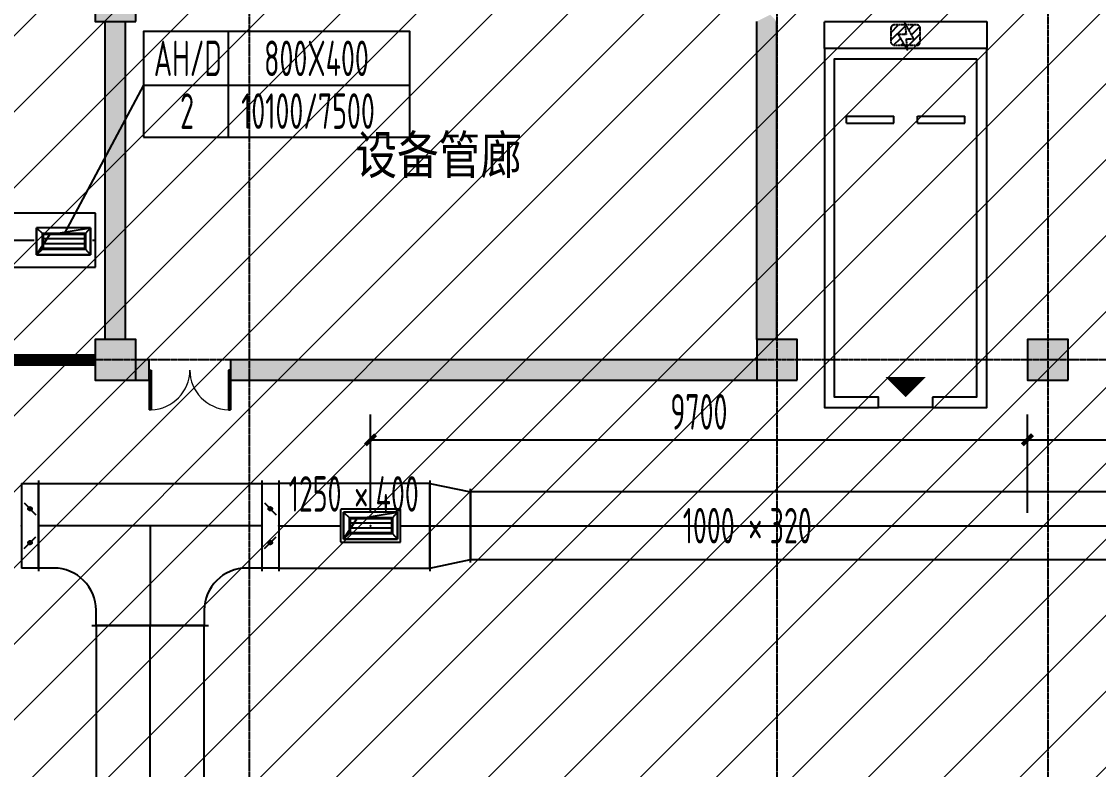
# Model space of a CAD drawing. Extents: x -20827274 to 1300756471, y -549375 to 3431892.
# Drawn here: x -78371 to -62459, y -173860 to -162810 of the extents above; entities that cross this region are included whole.
import ezdxf

# ---------------------------------------------------------------- set-up
doc = ezdxf.new("R2010")
doc.units = 0
doc.header["$LTSCALE"] = 10
for name, pattern in [('CENTER2', [1.125, 0.75, -0.125, 0.125, -0.125]), ('DASH', [0.35, 0.25, -0.1]), ('暖附图底图$0$DASH', [0.35, 0.25, -0.1]), ('暖附图底图$0$DOTE', [2.42, 2, -0.2, 0.02, -0.2])]:
    doc.linetypes.add(name, pattern=pattern)
for name, color, linetype in [('1-zs', 3, 'Continuous'), ('1-暖通标注', 4, 'Continuous'), ('1-标注暖通', 4, 'Continuous'), ('DUCT-排烟中心线', 5, 'CENTER2'), ('DUCT-排烟标注', 3, 'Continuous'), ('DUCT-排烟法兰', 4, 'Continuous'), ('DUCT-排烟管', 2, 'Continuous'), ('DUCT-排烟管立管', 2, 'Continuous'), ('DUCT-排烟管端线', 4, 'Continuous'), ('DUCT-排烟阀门', 7, 'Continuous'), ('DUCT-排风风口', 7, 'Continuous'), ('H-TH_DIM', 3, 'Continuous'), ('Hvac-Hide', 8, 'DASH'), ('PUB_HATCH', 8, 'Continuous'), ('暖附图底图$0$00-停车位', 8, 'Continuous'), ('暖附图底图$0$1-标注暖通', 8, 'Continuous'), ('暖附图底图$0$A-COLUMN', 8, 'Continuous'), ('暖附图底图$0$A-PUB_HATCH', 8, 'Continuous'), ('暖附图底图$0$A-ROOM_NAME', 8, 'Continuous'), ('暖附图底图$0$A-WALL', 8, 'Continuous'), ('暖附图底图$0$car', 8, 'Continuous'), ('暖附图底图$0$DOOR_FIRE', 8, 'Continuous'), ('暖附图底图$0$DOTE', 8, 'Continuous'), ('暖附图底图$0$PUB_HATCH', 8, 'Continuous')]:
    doc.layers.add(name, color=color, linetype=linetype)
doc.layers.add('F-非人防区', color=105, linetype='Continuous', lineweight=15)
doc.layers.add('暖附图底图$0$地下二层$0$A-PUB_HATCH', color=8, linetype='Continuous', lineweight=0)
doc.styles.add('8B2_02', font='tssdeng.shx', dxfattribs={"width": 0.6, "bigfont": 'TSSDCHN.shx'})
doc.styles.add('8B2_02_T3', font='tssdeng.shx', dxfattribs={"width": 0.6, "bigfont": 'TSSDCHN.shx'})
doc.styles.add('暖附图底图$0$8B2_01', font='simhei.ttf', dxfattribs={"width": 0.8})
doc.dimstyles.new('_TCH_ARCH&&150', dxfattribs={"dimtxt": 525, "dimasz": 150, "dimexe": 375, "dimexo": 450, "dimgap": 150, "dimtad": 1, "dimdec": 0, "dimrnd": 50, "dimzin": 0, "dimdsep": 46, "dimtxsty": '8B2_02_T3', "dimblk": 'ARCHTICK', "dimcen": 0.09, "dimclrt": 7, "dimazin": 2, "dimtfac": 1, "dimtdec": 0, "dimtix": 1, "dimtmove": 2, "dimatfit": 3, "dimfxl": 0, "dimtolj": 1, "dimtzin": 0, "dimarcsym": 0})

# ---------------------------------------------------------------- blocks, each defined once
blk = doc.blocks.new('$风口$00000108')
for p, q in [((-250, 135), (-190, 75)), ((-250, -135), (-250, 135)), ((250, 135), (200, 75)), ((250, 135), (250, -135)), ((200, 25), (-190, 25)), ((-250, -135), (-190, -75)), ((200, -25), (-190, -25)), ((200, -75), (250, -135)), ((250, -135), (-250, -135))]:
    blk.add_line(p, q)
at = {"linetype": 'Continuous'}
blk.add_line((250, 135), (-250, 135), dxfattribs=at)
at = {"lineweight": 40}
for p, q in [((-190, 75), (200, 75)), ((-190, -75), (-190, 75)), ((200, 75), (200, -75)), ((-190, -75), (200, -75))]:
    blk.add_line(p, q, dxfattribs=at)
blk = doc.blocks.new('暖附图底图$0$车位2400x5300')
at = {"layer": '暖附图底图$0$00-停车位', "color": 251}
for p, q in [((-875, -1000), (-175, -1000)), ((-875, -1100), (-875, -1000)), ((-875, -1100), (-175, -1100)), ((-175, -1100), (-175, -1000)), ((175, -1000), (875, -1000)), ((175, -1100), (175, -1000)), ((175, -1100), (875, -1100)), ((875, -1100), (875, -1000)), ((400, -5300), (-400, -5300))]:
    blk.add_line(p, q, dxfattribs=at)
blk.add_lwpolyline([(400, -5150), (400, -5300), (1200, -5300), (1200, 0), (-1200, 0), (-1200, -5300), (-400, -5300), (-400, -5150), (-1050, -5150), (-1050, -150), (1050, -150), (1050, -5150), (400, -5150)], dxfattribs=at)
blk.add_lwpolyline([(0, -5150, 0, 600, 0), (0, -4850, 600, 600, 0)], format="xyseb", dxfattribs=at)
blk = doc.blocks.new('暖附图底图$0$A$C2EF10B80')
at = {"layer": '暖附图底图$0$A-PUB_HATCH'}
h = blk.add_hatch(dxfattribs=at)
h.set_pattern_fill('ANSI31', color=256, scale=50, angle=-16.4434)
h.set_pattern_definition([(45, (6188.46, 7099.97), (-56.1266, 56.1266), [])])
h.paths.add_polyline_path([(-983, -100, 0.414214), (-1033, -50), (-1184, -50), (-1091, -207), (-1210, -207), (-1204, -250), (-983, -250)])
h.paths.add_polyline_path([(-983, -250), (-1204, -250), (-1190, -350), (-1033, -350, 0.414213), (-983, -300)])
h.paths.add_polyline_path([(-1262, -250), (-1417, -250), (-1417, -300, 0.414215), (-1367, -350), (-1207, -350)])
h.paths.add_polyline_path([(-1221, -50), (-1367, -50, 0.414214), (-1417, -100), (-1417, -250), (-1262, -250), (-1320, -146), (-1212, -146)])
at = {"layer": '暖附图底图$0$car', "linetype": '暖附图底图$0$DASH', "ltscale": 0.5}
blk.add_line((-1367, -350), (-1033, -350), dxfattribs=at)
at = {"layer": '暖附图底图$0$car', "linetype": '暖附图底图$0$DASH'}
blk.add_lwpolyline([(-2400, 0), (0, 0), (0, -400), (-2400, -400)], close=True, dxfattribs=at)
at = {"layer": '暖附图底图$0$car', "linetype": '暖附图底图$0$DASH', "ltscale": 0.5}
blk.add_lwpolyline([(-1320, -146), (-1185, -390), (-1210, -207), (-1091, -207), (-1227, 23), (-1212, -146)], close=True, dxfattribs=at)
for points in [[(-1367, -50, 0.414214), (-1417, -100), (-1417, -300)], [(-1033, -350, 0.414214), (-983, -300), (-983, -100, 0.414214), (-1033, -50), (-1367, -50)]]:
    blk.add_lwpolyline(points, format="xyb", dxfattribs=at)
at = {"layer": '暖附图底图$0$car', "linetype": '暖附图底图$0$DASH'}
blk.add_arc((-1367, -300), 50, 180, 270, dxfattribs=at)
blk = doc.blocks.new('_FZH')
blk.add_lwpolyline([(-0.5, -0.5), (0.5, -0.5), (0.5, 0.5), (-0.5, 0.5)], close=True)
at = {"layer": 'PUB_HATCH'}
blk.add_solid([(-0.5, -0.5), (0.5, -0.5), (-0.5, 0.5), (0.5, 0.5)], dxfattribs=at)
blk = doc.blocks.new('暖附图底图$0$$DorLib2D$00000002')
for p, q in [((-0.5, 0), (-0.5, 0.4875)), ((-0.475, 0.4875), (-0.5, 0.4875)), ((-0.475, 0), (-0.475, 0.4875)), ((0.475, 0), (0.475, 0.4875)), ((0.475, 0.4875), (0.5, 0.4875)), ((0.5, 0), (0.5, 0.4875)), ((-0.5, 0), (-0.475, 0)), ((0.5, 0), (0.475, 0))]:
    blk.add_line(p, q)
at = {"lineweight": 13}
for centre, start, end in [((-0.4875, 0), 0, 88.53072), ((0.4875, 0), 91.46928, 180)]:
    blk.add_arc(centre, 0.4875, start, end, dxfattribs=at)
blk = doc.blocks.new('暖附图底图$0$$DorLib2D$00000213')
at = {"color": 0, "linetype": '暖附图底图$0$DASH', "const_width": 0.02}
blk.add_lwpolyline([(0.5, 0), (-0.5, 0)], dxfattribs=at)
blk = doc.blocks.new('暖附图底图$0$AFSFCS')
at = {"layer": '暖附图底图$0$PUB_HATCH'}
for points in [[(-76683.6, -167810.4), (-76683.6, -168110.4), (-76483.6, -168110.4), (-76483.6, -167810.4)], [(-67508.6, -168110.4), (-67508.6, -167810.4), (-75283.6, -167810.4), (-75283.6, -168110.4)]]:
    blk.add_hatch(color=256, dxfattribs=at).paths.add_polyline_path(points)
at = {"layer": '暖附图底图$0$地下二层$0$A-PUB_HATCH'}
for points in [[(-67508.6, -167510.4), (-67208.6, -167510.4), (-67208.6, -162810.4), (-67308.6, -162710.4), (-67508.6, -162810.4)], [(-76833.6, -162810.4), (-77133.6, -162810.4), (-77133.6, -167510.4), (-76833.6, -167510.4)]]:
    blk.add_hatch(color=256, dxfattribs=at).paths.add_polyline_path(points)
at = {"layer": '暖附图底图$0$A-WALL'}
for p, q in [((-77133.6, -167510.4), (-77133.6, -162810.4)), ((-76833.6, -167510.4), (-76833.6, -162810.4)), ((-67508.6, -167510.4), (-67508.6, -162810.4)), ((-67208.6, -167510.4), (-67208.6, -162810.4)), ((-76483.6, -167810.4), (-76683.6, -167810.4)), ((-76483.6, -168110.4), (-76483.6, -167810.4)), ((-67508.6, -167810.4), (-75283.6, -167810.4)), ((-75283.6, -167810.4), (-75283.6, -168110.4)), ((-76683.6, -168110.4), (-76483.6, -168110.4)), ((-75283.6, -168110.4), (-67508.6, -168110.4))]:
    blk.add_line(p, q, dxfattribs=at)
at = {"layer": '暖附图底图$0$DOTE', "color": 127, "linetype": '暖附图底图$0$DOTE', "ltscale": 1.5}
for p, q in [((-75008.6, -155629.3), (-75008.6, -385768.2)), ((145070.3, -167810.4), (-113567.3, -167810.4))]:
    blk.add_line(p, q, dxfattribs=at)
at = {"layer": '暖附图底图$0$DOTE', "color": 16, "linetype": '暖附图底图$0$DOTE', "ltscale": 1.5}
for p, q in [((-67208.6, -155629.3), (-67208.6, -385768.2)), ((-63208.6, -155629.3), (-63208.6, -385768.2))]:
    blk.add_line(p, q, dxfattribs=at)
at = {"rotation": 179.9999973237665}
blk.add_blockref('暖附图底图$0$A$C2EF10B80', (-66508.6, -163210.4), dxfattribs=at)
at = {"layer": '暖附图底图$0$00-停车位'}
blk.add_blockref('暖附图底图$0$车位2400x5300', (-65308.6, -163210.4), dxfattribs=at)
at = {"layer": '暖附图底图$0$A-COLUMN', "xscale": 600, "yscale": 600, "zscale": 600, "rotation": 90}
for p in [(-76983.6, -162510.4), (-76983.6, -167810.4), (-67208.6, -167810.4), (-63208.6, -167810.4)]:
    blk.add_blockref('_FZH', p, dxfattribs=at)
at = {"layer": '暖附图底图$0$DOOR_FIRE', "rotation": 180}
for name, p, xscale, yscale, zscale in [('暖附图底图$0$$DorLib2D$00000213', (-81708.5, -167810.4), 8849.742829987794, 8849.742829987794, 200), ('暖附图底图$0$$DorLib2D$00000002', (-75883.6, -167960.4), 1200, 1200, 300)]:
    blk.add_blockref(name, p, dxfattribs=dict(at, xscale=xscale, yscale=yscale, zscale=zscale))
at = {"layer": '暖附图底图$0$A-ROOM_NAME', "color": 1, "style": '暖附图底图$0$8B2_01', "width": 0.8}
blk.add_text('设备管廊', height=563.29, dxfattribs=at).set_placement((-73436.6, -165061.9))
blk = doc.blocks.new('暖附图底图')
at = {"layer": '暖附图底图$0$1-标注暖通', "linetype": '暖附图底图$0$DASH'}
blk.add_blockref('暖附图底图$0$AFSFCS', (500000, 0), dxfattribs=at)
blk = doc.blocks.new('_ArchTick')
at = {"color": 0, "linetype": 'ByBlock', "const_width": 0.4}
blk.add_lwpolyline([(-0.5, -0.5), (0.5, 0.5)], dxfattribs=at)
blk = doc.blocks.new('*D1157')
at = {"layer": 'Defpoints', "color": 0, "transparency": 16777216}
for p in [(-63509, -168990), (-73215, -170517), (-63509, -170517)]:
    blk.add_point(p, dxfattribs=at)
at = {"layer": 'H-TH_DIM', "color": 0, "lineweight": -2, "transparency": 16777216}
for p, q in [((-73215, -170067), (-73215, -168615)), ((-63509, -170067), (-63509, -168615)), ((-73215, -168990), (-63509, -168990))]:
    blk.add_line(p, q, dxfattribs=at)
at = {"layer": 'H-TH_DIM', "color": 0, "lineweight": -2, "transparency": 16777216, "xscale": 150, "yscale": 150, "zscale": 150, "rotation": 180}
blk.add_blockref('_ArchTick', (-73215, -168990), dxfattribs=at)
at = {"layer": 'H-TH_DIM', "color": 0, "lineweight": -2, "transparency": 16777216, "xscale": 150, "yscale": 150, "zscale": 150}
blk.add_blockref('_ArchTick', (-63509, -168990), dxfattribs=at)
at = {"layer": 'H-TH_DIM', "color": 7, "transparency": 16777216, "insert": (-68362, -168577), "char_height": 525, "attachment_point": 5, "style": '8B2_02_T3'}
blk.add_mtext('\\A1;9700', dxfattribs=at)
blk = doc.blocks.new('*D1158')
at = {"layer": 'Defpoints', "color": 0, "transparency": 16777216}
for p in [(-59207, -168990), (-63509, -170517), (-59207, -170517)]:
    blk.add_point(p, dxfattribs=at)
at = {"layer": 'H-TH_DIM', "color": 0, "lineweight": -2, "transparency": 16777216}
for p, q in [((-63509, -170067), (-63509, -168615)), ((-59207, -170067), (-59207, -168615)), ((-63509, -168990), (-59207, -168990))]:
    blk.add_line(p, q, dxfattribs=at)
at = {"layer": 'H-TH_DIM', "color": 0, "lineweight": -2, "transparency": 16777216, "xscale": 150, "yscale": 150, "zscale": 150, "rotation": 180}
blk.add_blockref('_ArchTick', (-63509, -168990), dxfattribs=at)
at = {"layer": 'H-TH_DIM', "color": 0, "lineweight": -2, "transparency": 16777216, "xscale": 150, "yscale": 150, "zscale": 150}
blk.add_blockref('_ArchTick', (-59207, -168990), dxfattribs=at)
at = {"layer": 'H-TH_DIM', "color": 7, "transparency": 16777216, "insert": (-61358, -168577), "char_height": 525, "attachment_point": 5, "style": '8B2_02_T3'}
blk.add_mtext('\\A1;4300', dxfattribs=at)

msp = doc.modelspace()

# ---------------------------------------------------------------- hatches: boundary and pattern name
at = {"layer": 'F-非人防区'}
h = msp.add_hatch(dxfattribs=at)
h.set_pattern_fill('ANSI31', color=8, scale=500)
h.set_pattern_definition([(45, (-67108.6, 126739.6), (-561.266, 561.266), [])])
edge = h.paths.add_edge_path()
edge.add_line((26041.4, -160910.4), (26041.4, -174910.4))
edge.add_line((26041.4, -174910.4), (44466.4, -174910.4))
edge.add_line((44466.4, -174910.4), (44466.4, -230535.4))
edge.add_line((44466.4, -230535.4), (29591.4, -230535.4))
edge.add_line((29591.4, -230535.4), (29591.4, -228585.4))
edge.add_line((29591.4, -228585.4), (32466.4, -228585.4))
edge.add_line((32466.4, -228585.4), (32466.4, -223185.4))
edge.add_line((32466.4, -223185.4), (6116.4, -223185.4))
edge.add_line((6116.4, -223185.4), (6116.4, -236210.4))
edge.add_line((6116.4, -236210.4), (5916.4, -236210.4))
edge.add_line((5916.4, -236210.4), (5921.1, -289912.2))
edge.add_line((5921.1, -289912.2), (35191.4, -289912.2))
edge.add_line((35191.4, -289912.2), (35191.4, -296310.4))
edge.add_line((35191.4, -296310.4), (35041.4, -296310.4))
edge.add_line((35041.4, -296310.4), (35041.4, -296910.4))
edge.add_line((35041.4, -296910.4), (35641.4, -296910.4))
edge.add_line((35641.4, -296910.4), (44736.4, -305099.6))
edge.add_line((44736.4, -305099.6), (22456.5, -329844))
edge.add_line((22456.5, -329844), (22456.5, -340006.4))
edge.add_line((22456.5, -340006.4), (-13248.1, -379660.4))
edge.add_line((-13248.1, -379660.4), (-90108.6, -379660.4))
edge.add_line((-90108.6, -379660.4), (-90108.6, -373660.4))
edge.add_line((-90108.6, -373660.4), (-91358.6, -373660.4))
edge.add_arc((-91358.6, -361660.4), 12000, 180, 270, ccw=False)
edge.add_line((-103358.6, -361660.4), (-103358.6, -333450.4))
edge.add_line((-103358.6, -333450.4), (-95358.6, -333436.6))
edge.add_line((-95358.6, -333436.6), (-95358.6, -160610.4))
edge.add_line((-95358.6, -160610.4), (-86333.4, -160610.4))
edge.add_line((-86333.4, -160610.4), (-86333.6, -149790))
edge.add_line((-86333.6, -149790), (-73433.4, -149790))
edge.add_line((-73433.4, -149790), (-73433.4, -160610.4))
edge.add_line((-73433.4, -160610.4), (26041.4, -160910.4))

# ---------------------------------------------------------------- linework, layer by layer
at = {"layer": '1-暖通标注'}
msp.add_line((-76569.3, -163749.5), (-77743.2, -165945.8, 2600), dxfattribs=at)
at = {"layer": '1-标注暖通'}
msp.add_lwpolyline([(-76569.3, -164517.8), (-72633.3, -164517.8), (-72633.3, -162959), (-76569.3, -162959)], close=True, dxfattribs=at)
for points in [[(-75316.8, -162959), (-75316.8, -164517.8)], [(-76569.3, -163749.5), (-72633.3, -163749.5)]]:
    msp.add_lwpolyline(points, dxfattribs=at)
at = {"layer": 'DUCT-排烟中心线'}
for p, q in [((-84219.5, -166039.6), (-78181.2, -166039.6)), ((-77321.2, -166039.6), (-77279.6, -166039.6)), ((-76470.7, -170259.3), (-78120.7, -170259.3)), ((-74820.7, -170259.3), (-76470.7, -170259.3)), ((-76470.7, -170259.3), (-76470.7, -171734.3)), ((-74570.3, -170259.3), (-73645.5, -170259.3)), ((-72785.5, -170259.3), (-72338.4, -170259.3)), ((-72338.2, -170259.3), (-71738.2, -170259.3)), ((-71738, -170259.3), (-57985, -170259.3)), ((-76470.7, -183781.1), (-76470.7, -171734.5))]:
    msp.add_line(p, q, dxfattribs=at)
at = {"layer": 'DUCT-排烟法兰'}
for p, q in [((-78120.8, -169589.3), (-78120.8, -170929.3)), ((-74820.6, -169589.3), (-74820.6, -170929.3)), ((-74570.4, -169589.3), (-74570.4, -170929.3)), ((-72338.3, -169589.3), (-72338.3, -170929.3)), ((-71738.1, -170804.3), (-71738.1, -169714.3)), ((-77330.7, -171734.4), (-75610.7, -171734.4))]:
    msp.add_line(p, q, dxfattribs=at)
at = {"layer": 'DUCT-排烟法兰', "color": 18, "true_color": 0x000000}
for p in [(-78370.9, -170259.3, 500), (-78120.9, -170259.3, 500), (-78120.7, -170259.3, 500), (-74820.7, -170259.3, 500), (-74820.5, -170259.3, 500), (-74570.5, -170259.3, 500), (-74570.3, -170259.3, 500), (-73215.5, -170259.3, -0.1), (-73215.5, -170259.3, 0.1), (-72338.4, -170259.3, 500), (-72338.2, -170259.3, 500), (-71738.2, -170259.3, 500), (-71738, -170259.3, 500), (-76470.7, -171734.3, 500), (-76470.7, -171734.5, 500)]:
    msp.add_point(p, dxfattribs=at)
at = {"layer": 'DUCT-排烟管'}
for p, q in [((-77279.6, -165639.6), (-84219.5, -165639.6)), ((-77279.6, -166439.6), (-77279.6, -165639.6)), ((-84219.5, -166439.6), (-77279.6, -166439.6)), ((-78370.9, -169634.3), (-78120.9, -169634.3)), ((-78120.7, -169634.3), (-78070.7, -169634.3)), ((-78070.7, -169634.3), (-74870.7, -169634.3)), ((-74870.7, -169634.3), (-74820.7, -169634.3)), ((-74820.5, -169634.3), (-74570.5, -169634.3)), ((-72338.4, -169634.3), (-74570.3, -169634.3)), ((-74570.3, -169634.3), (-74570.3, -170884.3)), ((-72338.4, -170884.3), (-72338.4, -169634.3)), ((-72338.2, -169634.3), (-71738.2, -169759.3)), ((-57985, -169759.3), (-71738, -169759.3)), ((-71738, -169759.3), (-71738, -170759.3)), ((-78120.9, -170884.3), (-78370.9, -170884.3)), ((-77895.7, -170884.3), (-78120.7, -170884.3)), ((-74820.7, -170884.3), (-75045.7, -170884.3)), ((-74570.5, -170884.3), (-74820.5, -170884.3)), ((-74570.3, -170884.3), (-72338.4, -170884.3)), ((-72338.2, -170884.3), (-71738.2, -170759.3)), ((-71738, -170759.3), (-57985, -170759.3)), ((-77270.7, -171734.3), (-77270.7, -171509.3)), ((-75670.7, -171509.3), (-75670.7, -171734.3)), ((-75670.7, -171734.5), (-77270.7, -171734.5)), ((-77270.7, -171734.5), (-77270.7, -183781.1)), ((-75670.7, -183781.1), (-75670.7, -171734.5))]:
    msp.add_line(p, q, dxfattribs=at)
for centre, start, end in [((-77895.7, -171509.3), 0, 90), ((-75045.7, -171509.3), 90, 180)]:
    msp.add_arc(centre, 625, start, end, dxfattribs=at)
at = {"layer": 'DUCT-排烟管', "color": 18, "true_color": 0x000000}
for p in [(-78120.7, -170259.3, 500), (-74820.7, -170259.3, 500), (-72338.2, -170259.3, 500), (-71738.2, -170259.3, 500), (-76470.7, -171734.3, 500)]:
    msp.add_point(p, dxfattribs=at)
at = {"layer": 'DUCT-排烟管立管'}
for p, q in [((-77351.2, -165856.9), (-78151.2, -165856.9)), ((-78151.2, -165856.9), (-78151.2, -166256.9)), ((-77351.2, -166256.9), (-77351.2, -165856.9)), ((-78151.2, -166256.9), (-77351.2, -166256.9)), ((-72815.5, -170059.3), (-73615.5, -170059.3)), ((-73615.5, -170059.3), (-73615.5, -170459.3)), ((-72815.5, -170459.3), (-72815.5, -170059.3)), ((-73615.5, -170459.3), (-72815.5, -170459.3))]:
    msp.add_line(p, q, dxfattribs=at)
at = {"layer": 'DUCT-排烟管端线'}
for p, q in [((-78151.2, -166256.9), (-77951.2, -165956.9)), ((-77951.2, -165956.9), (-77351.2, -165856.9)), ((-78370.9, -169634.3), (-78370.9, -170884.3)), ((-78120.9, -169634.3), (-78120.9, -170884.3)), ((-78120.7, -170884.3), (-78120.7, -169634.3)), ((-74820.7, -169634.3), (-74820.7, -170884.3)), ((-74820.5, -169634.3), (-74820.5, -170884.3)), ((-74570.5, -169634.3), (-74570.5, -170884.3)), ((-72338.2, -169634.3), (-72338.2, -170884.3)), ((-71738.2, -170759.3), (-71738.2, -169759.3)), ((-73415.5, -170159.3), (-72815.5, -170059.3)), ((-73615.5, -170459.3), (-73415.5, -170159.3)), ((-75670.7, -171734.3), (-77270.7, -171734.3))]:
    msp.add_line(p, q, dxfattribs=at)
at = {"layer": 'DUCT-排烟阀门'}
for p, q in [((-78333.4, -169921.8), (-78158.4, -170096.8)), ((-74783, -169921.8), (-74608, -170096.8)), ((-78273.6, -170009.3), (-78273.2, -170004.6)), ((-78273.2, -170013.9), (-78273.6, -170009.3)), ((-78273.2, -170004.6), (-78272, -170000)), ((-78272, -170018.5), (-78273.2, -170013.9)), ((-78272, -170000), (-78270.1, -169995.8)), ((-78270.1, -170022.8), (-78272, -170018.5)), ((-78270.1, -169995.8), (-78267.4, -169991.9)), ((-78267.4, -170026.7), (-78270.1, -170022.8)), ((-78267.4, -169991.9), (-78264.2, -169988.5)), ((-78264.2, -170030.1), (-78267.4, -170026.7)), ((-78264.6, -170009.3), (-78264.3, -170005.7)), ((-78264.3, -170012.8), (-78264.6, -170009.3)), ((-78264.3, -170005.7), (-78263.3, -170002.3)), ((-78263.3, -170016.2), (-78264.3, -170012.8)), ((-78264.2, -169988.5), (-78260.4, -169985.7)), ((-78260.4, -170032.8), (-78264.2, -170030.1)), ((-78263.3, -170002.3), (-78261.7, -169999.1)), ((-78261.7, -170019.4), (-78263.3, -170016.2)), ((-78261.7, -169999.1), (-78259.5, -169996.3)), ((-78259.5, -170022.2), (-78261.7, -170019.4)), ((-78260.4, -169985.7), (-78256.2, -169983.6)), ((-78256.2, -170035), (-78260.4, -170032.8)), ((-78259.5, -169996.3), (-78256.8, -169994)), ((-78256.8, -170024.5), (-78259.5, -170022.2)), ((-78259.3, -170009.3), (-78259.1, -170006.7)), ((-78259.1, -170011.8), (-78259.3, -170009.3)), ((-78259.1, -170006.7), (-78258.3, -170004.3)), ((-78258.3, -170014.2), (-78259.1, -170011.8)), ((-78258.3, -170004.3), (-78257.2, -170002)), ((-78257.2, -170016.5), (-78258.3, -170014.2)), ((-78257.2, -170002), (-78255.6, -170000)), ((-78255.6, -170018.5), (-78257.2, -170016.5)), ((-78256.8, -169994), (-78253.7, -169992.2)), ((-78253.7, -170026.3), (-78256.8, -170024.5)), ((-78256.2, -169983.6), (-78251.7, -169982.2)), ((-78251.7, -170036.3), (-78256.2, -170035)), ((-78255.6, -170000), (-78253.7, -169998.3)), ((-78253.7, -170020.2), (-78255.6, -170018.5)), ((-78253.7, -169992.2), (-78250.3, -169991)), ((-78253.7, -169998.3), (-78251.5, -169997.1)), ((-78251.5, -170021.5), (-78253.7, -170020.2)), ((-78250.3, -170027.5), (-78253.7, -170026.3)), ((-78251.7, -169982.2), (-78247.1, -169981.6)), ((-78247.1, -170036.9), (-78251.7, -170036.3)), ((-78251.5, -169997.1), (-78249, -169996.2)), ((-78249, -170022.3), (-78251.5, -170021.5)), ((-78250.3, -169991), (-78246.8, -169990.5)), ((-78246.8, -170028), (-78250.3, -170027.5)), ((-78249, -169996.2), (-78246.5, -169995.9)), ((-78246.5, -170022.7), (-78249, -170022.3)), ((-78247.1, -169981.6), (-78242.4, -169981.8)), ((-78242.4, -170036.7), (-78247.1, -170036.9)), ((-78246.8, -169990.5), (-78243.2, -169990.7)), ((-78243.2, -170027.8), (-78246.8, -170028)), ((-78246.5, -169995.9), (-78244, -169996)), ((-78244, -170022.5), (-78246.5, -170022.7)), ((-78244, -169996), (-78241.5, -169996.6)), ((-78241.5, -170021.9), (-78244, -170022.5)), ((-78243.2, -169990.7), (-78239.8, -169991.5)), ((-78239.8, -170027), (-78243.2, -170027.8)), ((-78242.4, -169981.8), (-78237.8, -169982.8)), ((-78237.8, -170035.7), (-78242.4, -170036.7)), ((-78241.5, -169996.6), (-78239.2, -169997.6)), ((-78239.2, -170020.9), (-78241.5, -170021.9)), ((-78239.8, -169991.5), (-78236.5, -169993)), ((-78236.5, -170025.5), (-78239.8, -170027)), ((-78239.2, -169997.6), (-78237.1, -169999.1)), ((-78237.1, -170019.4), (-78239.2, -170020.9)), ((-78237.8, -169982.8), (-78233.4, -169984.5)), ((-78233.4, -170034), (-78237.8, -170035.7)), ((-78237.1, -169999.1), (-78235.3, -170001)), ((-78235.3, -170017.6), (-78237.1, -170019.4)), ((-78236.5, -169993), (-78233.6, -169995.1)), ((-78233.6, -170023.4), (-78236.5, -170025.5)), ((-78235.3, -170001), (-78234, -170003.1)), ((-78234, -170015.4), (-78235.3, -170017.6)), ((-78234, -170003.1), (-78233, -170005.5)), ((-78233, -170013), (-78234, -170015.4)), ((-78233.6, -169995.1), (-78231.1, -169997.7)), ((-78231.1, -170020.9), (-78233.6, -170023.4)), ((-78233.4, -169984.5), (-78229.4, -169987)), ((-78229.4, -170031.5), (-78233.4, -170034)), ((-78233, -170005.5), (-78232.5, -170008)), ((-78232.5, -170010.5), (-78233, -170013)), ((-78232.5, -170008), (-78232.5, -170010.5)), ((-78231.1, -169997.7), (-78229.2, -170000.7)), ((-78229.2, -170017.9), (-78231.1, -170020.9)), ((-78229.4, -169987), (-78225.9, -169990.1)), ((-78225.9, -170028.4), (-78229.4, -170031.5)), ((-78229.2, -170000.7), (-78227.9, -170004)), ((-78227.9, -170014.5), (-78229.2, -170017.9)), ((-78227.9, -170004), (-78227.2, -170007.5)), ((-78227.2, -170011), (-78227.9, -170014.5)), ((-78227.2, -170007.5), (-78227.2, -170011)), ((-78225.9, -169990.1), (-78222.9, -169993.8)), ((-78222.9, -170024.8), (-78225.9, -170028.4)), ((-78222.9, -169993.8), (-78220.6, -169997.9)), ((-78220.6, -170020.7), (-78222.9, -170024.8)), ((-78220.6, -169997.9), (-78219.1, -170002.3)), ((-78219.1, -170016.2), (-78220.6, -170020.7)), ((-78219.1, -170002.3), (-78218.3, -170006.9)), ((-78218.3, -170011.6), (-78219.1, -170016.2)), ((-78218.3, -170006.9), (-78218.3, -170011.6)), ((-74723.2, -170009.3), (-74722.8, -170004.6)), ((-74722.8, -170013.9), (-74723.2, -170009.3)), ((-74722.8, -170004.6), (-74721.6, -170000)), ((-74721.6, -170018.5), (-74722.8, -170013.9)), ((-74721.6, -170000), (-74719.7, -169995.8)), ((-74719.7, -170022.8), (-74721.6, -170018.5)), ((-74719.7, -169995.8), (-74717, -169991.9)), ((-74717, -170026.7), (-74719.7, -170022.8)), ((-74717, -169991.9), (-74713.8, -169988.5)), ((-74713.8, -170030.1), (-74717, -170026.7)), ((-74714.2, -170009.3), (-74713.9, -170005.7)), ((-74713.9, -170012.8), (-74714.2, -170009.3)), ((-74713.9, -170005.7), (-74712.9, -170002.3)), ((-74712.9, -170016.2), (-74713.9, -170012.8)), ((-74713.8, -169988.5), (-74710, -169985.7)), ((-74710, -170032.8), (-74713.8, -170030.1)), ((-74712.9, -170002.3), (-74711.3, -169999.1)), ((-74711.3, -170019.4), (-74712.9, -170016.2)), ((-74711.3, -169999.1), (-74709.1, -169996.3)), ((-74709.1, -170022.2), (-74711.3, -170019.4)), ((-74710, -169985.7), (-74705.8, -169983.6)), ((-74705.8, -170035), (-74710, -170032.8)), ((-74709.1, -169996.3), (-74706.4, -169994)), ((-74706.4, -170024.5), (-74709.1, -170022.2)), ((-74708.9, -170009.3), (-74708.7, -170006.7)), ((-74708.7, -170011.8), (-74708.9, -170009.3)), ((-74708.7, -170006.7), (-74707.9, -170004.3)), ((-74707.9, -170014.2), (-74708.7, -170011.8)), ((-74707.9, -170004.3), (-74706.8, -170002)), ((-74706.8, -170016.5), (-74707.9, -170014.2)), ((-74706.8, -170002), (-74705.2, -170000)), ((-74705.2, -170018.5), (-74706.8, -170016.5)), ((-74706.4, -169994), (-74703.3, -169992.2)), ((-74703.3, -170026.3), (-74706.4, -170024.5)), ((-74705.8, -169983.6), (-74701.3, -169982.2)), ((-74701.3, -170036.3), (-74705.8, -170035)), ((-74705.2, -170000), (-74703.3, -169998.3)), ((-74703.3, -170020.2), (-74705.2, -170018.5)), ((-74703.3, -169992.2), (-74699.9, -169991)), ((-74703.3, -169998.3), (-74701.1, -169997.1)), ((-74701.1, -170021.5), (-74703.3, -170020.2)), ((-74699.9, -170027.5), (-74703.3, -170026.3)), ((-74701.3, -169982.2), (-74696.7, -169981.6)), ((-74696.7, -170036.9), (-74701.3, -170036.3)), ((-74701.1, -169997.1), (-74698.6, -169996.2)), ((-74698.6, -170022.3), (-74701.1, -170021.5)), ((-74699.9, -169991), (-74696.4, -169990.5)), ((-74696.4, -170028), (-74699.9, -170027.5)), ((-74698.6, -169996.2), (-74696.1, -169995.9)), ((-74696.1, -170022.7), (-74698.6, -170022.3)), ((-74696.7, -169981.6), (-74692, -169981.8)), ((-74692, -170036.7), (-74696.7, -170036.9)), ((-74696.4, -169990.5), (-74692.8, -169990.7)), ((-74692.8, -170027.8), (-74696.4, -170028)), ((-74696.1, -169995.9), (-74693.6, -169996)), ((-74693.6, -170022.5), (-74696.1, -170022.7)), ((-74693.6, -169996), (-74691.1, -169996.6)), ((-74691.1, -170021.9), (-74693.6, -170022.5)), ((-74692.8, -169990.7), (-74689.4, -169991.5)), ((-74689.4, -170027), (-74692.8, -170027.8)), ((-74692, -169981.8), (-74687.4, -169982.8)), ((-74687.4, -170035.7), (-74692, -170036.7)), ((-74691.1, -169996.6), (-74688.8, -169997.6)), ((-74688.8, -170020.9), (-74691.1, -170021.9)), ((-74689.4, -169991.5), (-74686.1, -169993)), ((-74686.1, -170025.5), (-74689.4, -170027)), ((-74688.8, -169997.6), (-74686.7, -169999.1)), ((-74686.7, -170019.4), (-74688.8, -170020.9)), ((-74687.4, -169982.8), (-74683, -169984.5)), ((-74683, -170034), (-74687.4, -170035.7)), ((-74686.7, -169999.1), (-74684.9, -170001)), ((-74684.9, -170017.6), (-74686.7, -170019.4)), ((-74686.1, -169993), (-74683.2, -169995.1)), ((-74683.2, -170023.4), (-74686.1, -170025.5)), ((-74684.9, -170001), (-74683.6, -170003.1)), ((-74683.6, -170015.4), (-74684.9, -170017.6)), ((-74683.6, -170003.1), (-74682.6, -170005.5)), ((-74682.6, -170013), (-74683.6, -170015.4)), ((-74683.2, -169995.1), (-74680.7, -169997.7)), ((-74680.7, -170020.9), (-74683.2, -170023.4)), ((-74683, -169984.5), (-74679, -169987)), ((-74679, -170031.5), (-74683, -170034)), ((-74682.6, -170005.5), (-74682.1, -170008)), ((-74682.1, -170010.5), (-74682.6, -170013)), ((-74682.1, -170008), (-74682.1, -170010.5)), ((-74680.7, -169997.7), (-74678.8, -170000.7)), ((-74678.8, -170017.9), (-74680.7, -170020.9)), ((-74679, -169987), (-74675.5, -169990.1)), ((-74675.5, -170028.4), (-74679, -170031.5)), ((-74678.8, -170000.7), (-74677.5, -170004)), ((-74677.5, -170014.5), (-74678.8, -170017.9)), ((-74677.5, -170004), (-74676.8, -170007.5)), ((-74676.8, -170011), (-74677.5, -170014.5)), ((-74676.8, -170007.5), (-74676.8, -170011)), ((-74675.5, -169990.1), (-74672.5, -169993.8)), ((-74672.5, -170024.8), (-74675.5, -170028.4)), ((-74672.5, -169993.8), (-74670.2, -169997.9)), ((-74670.2, -170020.7), (-74672.5, -170024.8)), ((-74670.2, -169997.9), (-74668.7, -170002.3)), ((-74668.7, -170016.2), (-74670.2, -170020.7)), ((-74668.7, -170002.3), (-74667.9, -170006.9)), ((-74667.9, -170011.6), (-74668.7, -170016.2)), ((-74667.9, -170006.9), (-74667.9, -170011.6)), ((-78333.4, -170596.8), (-78158.4, -170421.8)), ((-78273.6, -170509.3), (-78273.2, -170504.6)), ((-78273.2, -170513.9), (-78273.6, -170509.3)), ((-78273.2, -170504.6), (-78272, -170500)), ((-78272, -170518.5), (-78273.2, -170513.9)), ((-78272, -170500), (-78270.1, -170495.8)), ((-78270.1, -170522.8), (-78272, -170518.5)), ((-78270.1, -170495.8), (-78267.4, -170491.9)), ((-78267.4, -170526.7), (-78270.1, -170522.8)), ((-78267.4, -170491.9), (-78264.2, -170488.5)), ((-78264.2, -170530.1), (-78267.4, -170526.7)), ((-78264.6, -170509.3), (-78264.3, -170505.7)), ((-78264.3, -170512.8), (-78264.6, -170509.3)), ((-78264.3, -170505.7), (-78263.3, -170502.3)), ((-78263.3, -170516.2), (-78264.3, -170512.8)), ((-78264.2, -170488.5), (-78260.4, -170485.7)), ((-78260.4, -170532.8), (-78264.2, -170530.1)), ((-78263.3, -170502.3), (-78261.7, -170499.1)), ((-78261.7, -170519.4), (-78263.3, -170516.2)), ((-78261.7, -170499.1), (-78259.5, -170496.3)), ((-78259.5, -170522.2), (-78261.7, -170519.4)), ((-78260.4, -170485.7), (-78256.2, -170483.6)), ((-78256.2, -170535), (-78260.4, -170532.8)), ((-78259.5, -170496.3), (-78256.8, -170494)), ((-78256.8, -170524.5), (-78259.5, -170522.2)), ((-78259.3, -170509.3), (-78259.1, -170506.7)), ((-78259.1, -170511.8), (-78259.3, -170509.3)), ((-78259.1, -170506.7), (-78258.3, -170504.3)), ((-78258.3, -170514.2), (-78259.1, -170511.8)), ((-78258.3, -170504.3), (-78257.2, -170502)), ((-78257.2, -170516.5), (-78258.3, -170514.2)), ((-78257.2, -170502), (-78255.6, -170500)), ((-78255.6, -170518.5), (-78257.2, -170516.5)), ((-78256.8, -170494), (-78253.7, -170492.2)), ((-78253.7, -170526.3), (-78256.8, -170524.5)), ((-78256.2, -170483.6), (-78251.7, -170482.2)), ((-78251.7, -170536.3), (-78256.2, -170535)), ((-78255.6, -170500), (-78253.7, -170498.3)), ((-78253.7, -170520.2), (-78255.6, -170518.5)), ((-78253.7, -170492.2), (-78250.3, -170491)), ((-78253.7, -170498.3), (-78251.5, -170497.1)), ((-78251.5, -170521.5), (-78253.7, -170520.2)), ((-78250.3, -170527.5), (-78253.7, -170526.3)), ((-78251.7, -170482.2), (-78247.1, -170481.6)), ((-78247.1, -170536.9), (-78251.7, -170536.3)), ((-78251.5, -170497.1), (-78249, -170496.2)), ((-78249, -170522.3), (-78251.5, -170521.5)), ((-78250.3, -170491), (-78246.8, -170490.5)), ((-78246.8, -170528), (-78250.3, -170527.5)), ((-78249, -170496.2), (-78246.5, -170495.9)), ((-78246.5, -170522.7), (-78249, -170522.3)), ((-78247.1, -170481.6), (-78242.4, -170481.8)), ((-78242.4, -170536.7), (-78247.1, -170536.9)), ((-78246.8, -170490.5), (-78243.2, -170490.7)), ((-78243.2, -170527.8), (-78246.8, -170528)), ((-78246.5, -170495.9), (-78244, -170496)), ((-78244, -170522.5), (-78246.5, -170522.7)), ((-78244, -170496), (-78241.5, -170496.6)), ((-78241.5, -170521.9), (-78244, -170522.5)), ((-78243.2, -170490.7), (-78239.8, -170491.5)), ((-78239.8, -170527), (-78243.2, -170527.8)), ((-78242.4, -170481.8), (-78237.8, -170482.8)), ((-78237.8, -170535.7), (-78242.4, -170536.7)), ((-78241.5, -170496.6), (-78239.2, -170497.6)), ((-78239.2, -170520.9), (-78241.5, -170521.9)), ((-78239.8, -170491.5), (-78236.5, -170493)), ((-78236.5, -170525.5), (-78239.8, -170527)), ((-78239.2, -170497.6), (-78237.1, -170499.1)), ((-78237.1, -170519.4), (-78239.2, -170520.9)), ((-78237.8, -170482.8), (-78233.4, -170484.5)), ((-78233.4, -170534), (-78237.8, -170535.7)), ((-78237.1, -170499.1), (-78235.3, -170501)), ((-78235.3, -170517.6), (-78237.1, -170519.4)), ((-78236.5, -170493), (-78233.6, -170495.1)), ((-78233.6, -170523.4), (-78236.5, -170525.5)), ((-78235.3, -170501), (-78234, -170503.1)), ((-78234, -170515.4), (-78235.3, -170517.6)), ((-78234, -170503.1), (-78233, -170505.5)), ((-78233, -170513), (-78234, -170515.4)), ((-78233.6, -170495.1), (-78231.1, -170497.7)), ((-78231.1, -170520.9), (-78233.6, -170523.4)), ((-78233.4, -170484.5), (-78229.4, -170487)), ((-78229.4, -170531.5), (-78233.4, -170534)), ((-78233, -170505.5), (-78232.5, -170508)), ((-78232.5, -170510.5), (-78233, -170513)), ((-78232.5, -170508), (-78232.5, -170510.5)), ((-78231.1, -170497.7), (-78229.2, -170500.7)), ((-78229.2, -170517.9), (-78231.1, -170520.9)), ((-78229.4, -170487), (-78225.9, -170490.1)), ((-78225.9, -170528.4), (-78229.4, -170531.5)), ((-78229.2, -170500.7), (-78227.9, -170504)), ((-78227.9, -170514.5), (-78229.2, -170517.9)), ((-78227.9, -170504), (-78227.2, -170507.5)), ((-78227.2, -170511), (-78227.9, -170514.5)), ((-78227.2, -170507.5), (-78227.2, -170511)), ((-78225.9, -170490.1), (-78222.9, -170493.8)), ((-78222.9, -170524.8), (-78225.9, -170528.4)), ((-78222.9, -170493.8), (-78220.6, -170497.9)), ((-78220.6, -170520.7), (-78222.9, -170524.8)), ((-78220.6, -170497.9), (-78219.1, -170502.3)), ((-78219.1, -170516.2), (-78220.6, -170520.7)), ((-78219.1, -170502.3), (-78218.3, -170506.9)), ((-78218.3, -170511.6), (-78219.1, -170516.2)), ((-78218.3, -170506.9), (-78218.3, -170511.6)), ((-74783, -170596.8), (-74608, -170421.8)), ((-74723.2, -170509.3), (-74722.8, -170504.6)), ((-74722.8, -170513.9), (-74723.2, -170509.3)), ((-74722.8, -170504.6), (-74721.6, -170500)), ((-74721.6, -170518.5), (-74722.8, -170513.9)), ((-74721.6, -170500), (-74719.7, -170495.8)), ((-74719.7, -170522.8), (-74721.6, -170518.5)), ((-74719.7, -170495.8), (-74717, -170491.9)), ((-74717, -170526.7), (-74719.7, -170522.8)), ((-74717, -170491.9), (-74713.8, -170488.5)), ((-74713.8, -170530.1), (-74717, -170526.7)), ((-74714.2, -170509.3), (-74713.9, -170505.7)), ((-74713.9, -170512.8), (-74714.2, -170509.3)), ((-74713.9, -170505.7), (-74712.9, -170502.3)), ((-74712.9, -170516.2), (-74713.9, -170512.8)), ((-74713.8, -170488.5), (-74710, -170485.7)), ((-74710, -170532.8), (-74713.8, -170530.1)), ((-74712.9, -170502.3), (-74711.3, -170499.1)), ((-74711.3, -170519.4), (-74712.9, -170516.2)), ((-74711.3, -170499.1), (-74709.1, -170496.3)), ((-74709.1, -170522.2), (-74711.3, -170519.4)), ((-74710, -170485.7), (-74705.8, -170483.6)), ((-74705.8, -170535), (-74710, -170532.8)), ((-74709.1, -170496.3), (-74706.4, -170494)), ((-74706.4, -170524.5), (-74709.1, -170522.2)), ((-74708.9, -170509.3), (-74708.7, -170506.7)), ((-74708.7, -170511.8), (-74708.9, -170509.3)), ((-74708.7, -170506.7), (-74707.9, -170504.3)), ((-74707.9, -170514.2), (-74708.7, -170511.8)), ((-74707.9, -170504.3), (-74706.8, -170502)), ((-74706.8, -170516.5), (-74707.9, -170514.2)), ((-74706.8, -170502), (-74705.2, -170500)), ((-74705.2, -170518.5), (-74706.8, -170516.5)), ((-74706.4, -170494), (-74703.3, -170492.2)), ((-74703.3, -170526.3), (-74706.4, -170524.5)), ((-74705.8, -170483.6), (-74701.3, -170482.2)), ((-74701.3, -170536.3), (-74705.8, -170535)), ((-74705.2, -170500), (-74703.3, -170498.3)), ((-74703.3, -170520.2), (-74705.2, -170518.5)), ((-74703.3, -170492.2), (-74699.9, -170491)), ((-74703.3, -170498.3), (-74701.1, -170497.1)), ((-74701.1, -170521.5), (-74703.3, -170520.2)), ((-74699.9, -170527.5), (-74703.3, -170526.3)), ((-74701.3, -170482.2), (-74696.7, -170481.6)), ((-74696.7, -170536.9), (-74701.3, -170536.3)), ((-74701.1, -170497.1), (-74698.6, -170496.2)), ((-74698.6, -170522.3), (-74701.1, -170521.5)), ((-74699.9, -170491), (-74696.4, -170490.5)), ((-74696.4, -170528), (-74699.9, -170527.5)), ((-74698.6, -170496.2), (-74696.1, -170495.9)), ((-74696.1, -170522.7), (-74698.6, -170522.3)), ((-74696.7, -170481.6), (-74692, -170481.8)), ((-74692, -170536.7), (-74696.7, -170536.9)), ((-74696.4, -170490.5), (-74692.8, -170490.7)), ((-74692.8, -170527.8), (-74696.4, -170528)), ((-74696.1, -170495.9), (-74693.6, -170496)), ((-74693.6, -170522.5), (-74696.1, -170522.7)), ((-74693.6, -170496), (-74691.1, -170496.6)), ((-74691.1, -170521.9), (-74693.6, -170522.5)), ((-74692.8, -170490.7), (-74689.4, -170491.5)), ((-74689.4, -170527), (-74692.8, -170527.8)), ((-74692, -170481.8), (-74687.4, -170482.8)), ((-74687.4, -170535.7), (-74692, -170536.7)), ((-74691.1, -170496.6), (-74688.8, -170497.6)), ((-74688.8, -170520.9), (-74691.1, -170521.9)), ((-74689.4, -170491.5), (-74686.1, -170493)), ((-74686.1, -170525.5), (-74689.4, -170527)), ((-74688.8, -170497.6), (-74686.7, -170499.1)), ((-74686.7, -170519.4), (-74688.8, -170520.9)), ((-74687.4, -170482.8), (-74683, -170484.5)), ((-74683, -170534), (-74687.4, -170535.7)), ((-74686.7, -170499.1), (-74684.9, -170501)), ((-74684.9, -170517.6), (-74686.7, -170519.4)), ((-74686.1, -170493), (-74683.2, -170495.1)), ((-74683.2, -170523.4), (-74686.1, -170525.5)), ((-74684.9, -170501), (-74683.6, -170503.1)), ((-74683.6, -170515.4), (-74684.9, -170517.6)), ((-74683.6, -170503.1), (-74682.6, -170505.5)), ((-74682.6, -170513), (-74683.6, -170515.4)), ((-74683.2, -170495.1), (-74680.7, -170497.7)), ((-74680.7, -170520.9), (-74683.2, -170523.4)), ((-74683, -170484.5), (-74679, -170487)), ((-74679, -170531.5), (-74683, -170534)), ((-74682.6, -170505.5), (-74682.1, -170508)), ((-74682.1, -170510.5), (-74682.6, -170513)), ((-74682.1, -170508), (-74682.1, -170510.5)), ((-74680.7, -170497.7), (-74678.8, -170500.7)), ((-74678.8, -170517.9), (-74680.7, -170520.9)), ((-74679, -170487), (-74675.5, -170490.1)), ((-74675.5, -170528.4), (-74679, -170531.5)), ((-74678.8, -170500.7), (-74677.5, -170504)), ((-74677.5, -170514.5), (-74678.8, -170517.9)), ((-74677.5, -170504), (-74676.8, -170507.5)), ((-74676.8, -170511), (-74677.5, -170514.5)), ((-74676.8, -170507.5), (-74676.8, -170511)), ((-74675.5, -170490.1), (-74672.5, -170493.8)), ((-74672.5, -170524.8), (-74675.5, -170528.4)), ((-74672.5, -170493.8), (-74670.2, -170497.9)), ((-74670.2, -170520.7), (-74672.5, -170524.8)), ((-74670.2, -170497.9), (-74668.7, -170502.3)), ((-74668.7, -170516.2), (-74670.2, -170520.7)), ((-74668.7, -170502.3), (-74667.9, -170506.9)), ((-74667.9, -170511.6), (-74668.7, -170516.2)), ((-74667.9, -170506.9), (-74667.9, -170511.6))]:
    msp.add_line(p, q, dxfattribs=at)
at = {"layer": 'Hvac-Hide'}
for p, q in [((-73660.5, -170014.3), (-73660.5, -170504.3)), ((-72770.5, -170014.3), (-73660.5, -170014.3)), ((-72770.5, -170504.3), (-72770.5, -170014.3)), ((-73660.5, -170504.3), (-72770.5, -170504.3))]:
    msp.add_line(p, q, dxfattribs=at)

# ---------------------------------------------------------------- block references
at = {"layer": '1-zs'}
msp.add_blockref('暖附图底图', (-500000, 0), dxfattribs=at)
at = {"layer": 'DUCT-排风风口', "xscale": 1.6, "yscale": 1.481481481481482}
for p in [(-77751.2, -166056.9, 2600), (-73215.5, -170259.3, 2600)]:
    msp.add_blockref('$风口$00000108', p, dxfattribs=at)

# ---------------------------------------------------------------- texts
at = {"layer": '1-标注暖通', "style": '8B2_02', "width": 0.6}
for s, p in [('AH/D', (-76415.6, -163616.7)), ('800X400', (-74786.8, -163616.7)), ('2', (-76027.9, -164396.1)), ('10100/7500', (-75126.1, -164396.1))]:
    msp.add_text(s, height=525, dxfattribs=at).set_placement(p)
at = {"layer": 'DUCT-排烟标注', "style": '8B2_02', "width": 0.6}
for s, p in [('1250', (-74423.6, -170052, 500)), ('400', (-73139.3, -170052, 500)), ('×', (-73454.3, -170052, 500)), ('1000', (-68600.9, -170521.8, 500)), ('320', (-67316.7, -170521.8, 500)), ('×', (-67631.7, -170521.8, 500))]:
    msp.add_text(s, height=525, dxfattribs=at).set_placement(p)

# ---------------------------------------------------------------- dimensions: what is measured, and where the dimension line sits
at = {"layer": 'H-TH_DIM'}
for p1, p2, picture, middle in [((-73215.5, -170516.5), (-63508.6, -170516.5), '*D1157', (-68362, -168577.3)), ((-63508.6, -170516.5), (-59207.5, -170516.5), '*D1158', (-61358, -168577.3))]:
    dim = msp.add_aligned_dim(p1=p1, p2=p2, distance=1526.7, dimstyle='_TCH_ARCH&&150', dxfattribs=at)
    dim.commit()
    dim.dimension.update_dxf_attribs({"geometry": picture, "text_midpoint": middle})

doc.saveas('drawing.dxf')
